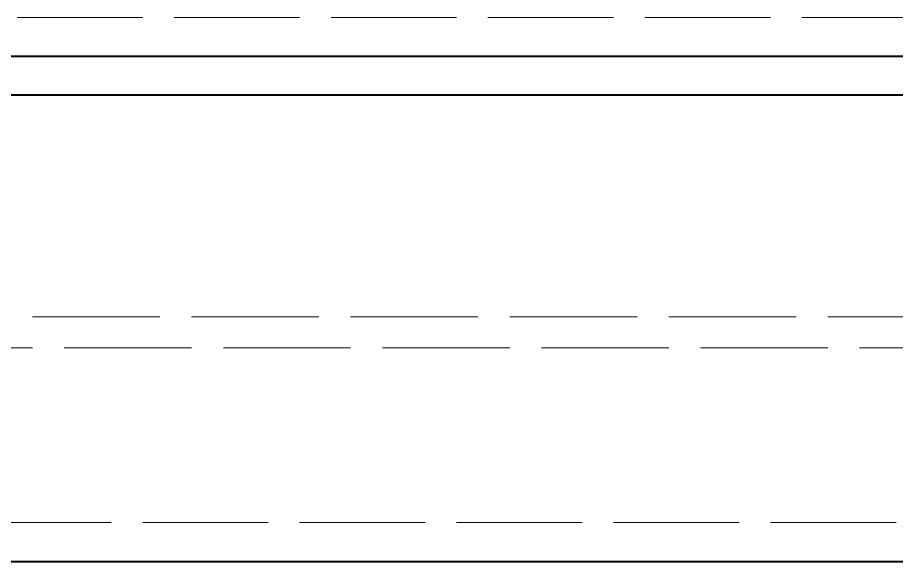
# Model space of a CAD drawing. Header units: millimetres. Extents: x 0 to 2523, y 0 to 1782.
# Drawn here: x 841.96 to 887.21, y 1431.64 to 1459.64 of the extents above; entities that cross this region are included whole.
import ezdxf

# ---------------------------------------------------------------- set-up
doc = ezdxf.new("R2010")
doc.units = ezdxf.units.MM
doc.header["$LTSCALE"] = 3
doc.linetypes.add('DASHED', pattern=[0.2067, 0.1654, -0.0413])
doc.layers.add('가려진 것(ISO)', color=2, linetype='DASHED', lineweight=18)
doc.layers.add('가시적인 것(ISO)', color=3, linetype='Continuous', lineweight=40)

msp = doc.modelspace()

# ---------------------------------------------------------------- linework, layer by layer
at = {"layer": '가려진 것(ISO)', "ltscale": 13.032789}
for p, q in [((1163.5837, 1459.638), (767.5837, 1459.638)), ((767.5837, 1433.638), (1163.5837, 1433.638))]:
    msp.add_line(p, q, dxfattribs=at)
at = {"layer": '가려진 것(ISO)', "ltscale": 13.208315}
for p, q in [((793.5837, 1444.238), (1137.5837, 1444.238)), ((1137.5837, 1442.638), (793.5837, 1442.638))]:
    msp.add_line(p, q, dxfattribs=at)
at = {"layer": '가시적인 것(ISO)'}
for p, q in [((1165.5837, 1457.638), (765.5837, 1457.638)), ((1165.5837, 1455.638), (765.5837, 1455.638)), ((765.5837, 1431.638), (1165.5837, 1431.638))]:
    msp.add_line(p, q, dxfattribs=at)

doc.saveas('drawing.dxf')
